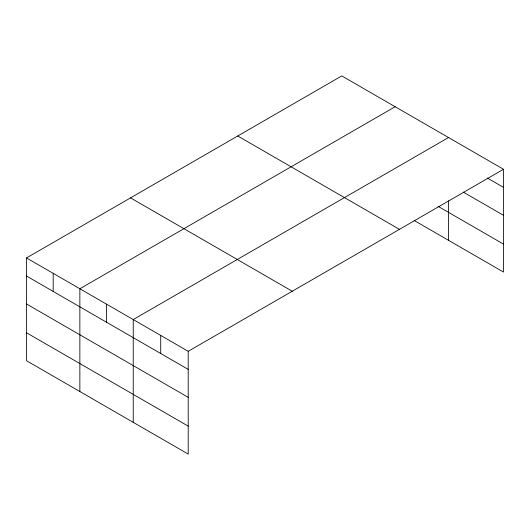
<?xml version="1.0" encoding="UTF-8"?>
<svg xmlns="http://www.w3.org/2000/svg" width="530" height="530" viewBox="0 0 530 530"><rect width="100%" height="100%" fill="white"/><g stroke="black" fill="none" stroke-linecap="round" stroke-linejoin="round"><path stroke-width="0.79" d="M503.5 169.282L341.784 75.916L26.5 257.944L26.5 360.718L188.216 454.084L188.216 351.31L503.5 169.282L503.5 272.056L414.109 220.447M395.148 106.729L79.864 288.757L79.864 391.531M448.519 137.535L133.235 319.563L133.235 422.337M487.289 178.007L503.5 187.368M463.319 192.118L503.5 215.312M437.985 206.283L503.5 244.105M237.738 135.985L399.454 229.351M130.546 197.875L292.262 291.242M26.5 257.944L188.216 351.31M26.5 276.031L188.216 369.397M26.5 303.975L188.216 397.341M26.5 332.767L188.216 426.133M448.519 200.844L448.519 240.309M160.722 335.437L160.722 353.523M106.55 304.16L106.55 322.247M53.185 273.348L53.185 291.434"/></g></svg>
